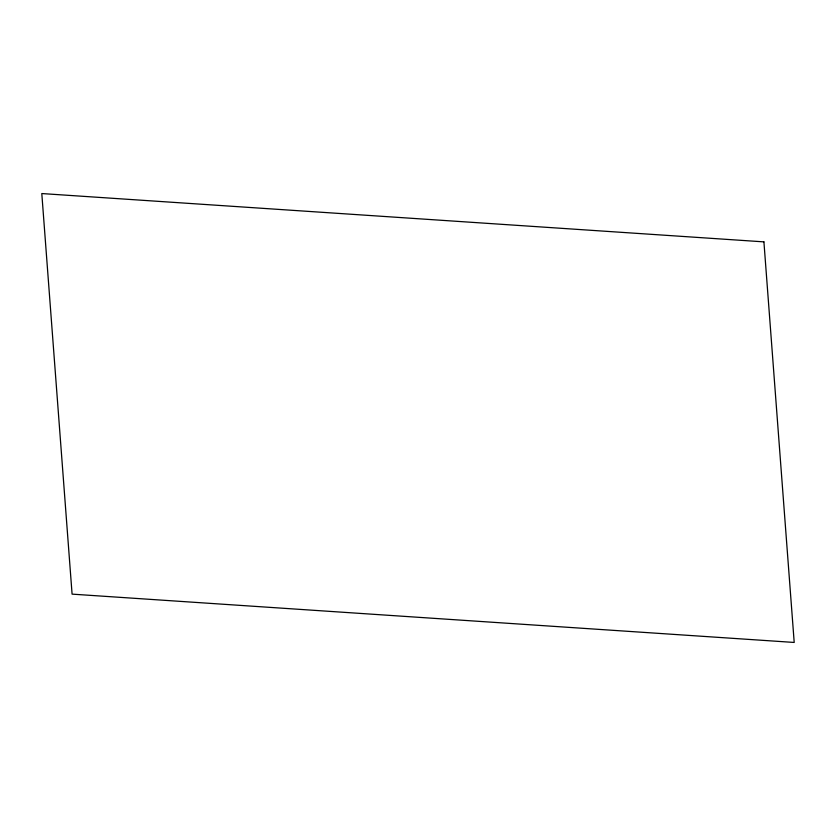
<?xml version="1.0" encoding="UTF-8"?>
<svg xmlns="http://www.w3.org/2000/svg" width="836" height="836" viewBox="0 0 836 836"><rect width="100%" height="100%" fill="white"/><g stroke="black" fill="none" stroke-linecap="round" stroke-linejoin="round"><path stroke-width="1.25" d="M763.916 241.865L41.8 193.555L72.084 594.135L794.2 642.445L763.916 241.865"/></g></svg>
